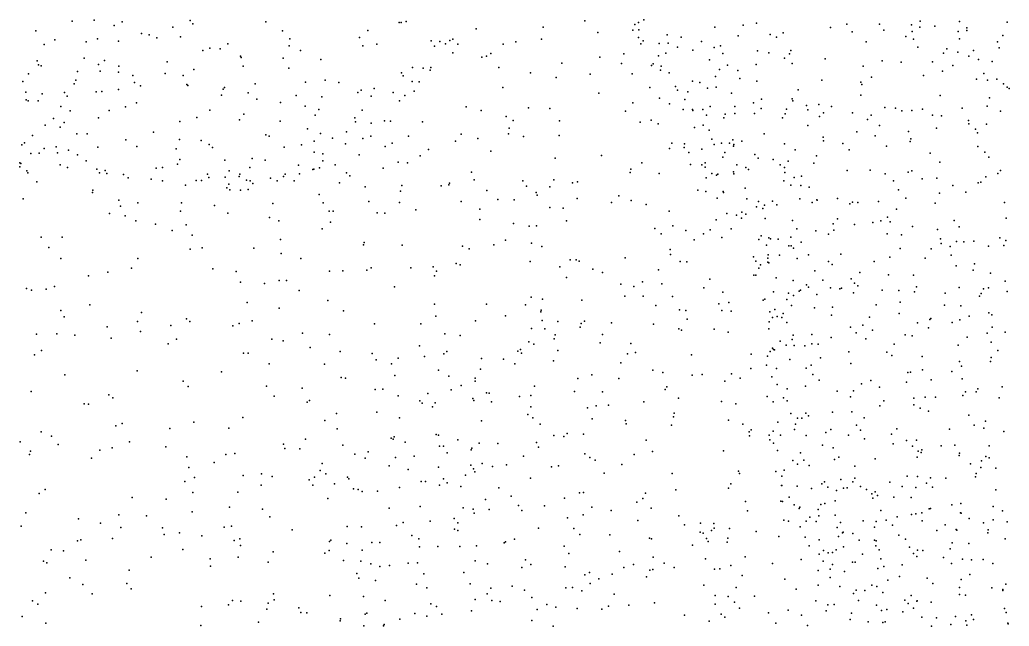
# Model space of a CAD drawing. Header units: metres. Extents: x -25 to 25, y -27.7 to 27.8.
# Drawn here: x 5.159 to 7.985, y -3.458 to -1.724 of the extents above; entities that cross this region are included whole.
import ezdxf

# ---------------------------------------------------------------- set-up
doc = ezdxf.new("R2010")
doc.units = ezdxf.units.M

msp = doc.modelspace()

# ---------------------------------------------------------------- linework, layer by layer
for p in [(5.309, -1.7277, 10.3789), (5.3715, -1.7253, -19.1739), (5.4282, -1.74, 18.1791), (5.4518, -1.73, -3.8077), (5.5966, -1.7449, 19.4439), (5.6455, -1.7257, -19.6388), (5.653, -1.7356, -3.8982), (5.8615, -1.7302, 19.4112), (6.2424, -1.7317, 18.3822), (6.248, -1.732, 21.1702), (6.2629, -1.7288, 9.7251), (6.463, -1.7502, 0.0678), (6.6541, -1.7447, 10.0594), (6.7729, -1.7271, 2.4892), (6.9156, -1.7375, 2.813), (6.9266, -1.7322, 21.2199), (6.9411, -1.724, 21.0538), (7.1446, -1.745, -15.1674), (7.2253, -1.7396, 22.1436), (7.2635, -1.7339, -16.0296), (7.4747, -1.7459, 22.2439), (7.5214, -1.737, 20.7283), (7.6148, -1.7367, 22.2501), (7.7061, -1.7386, 22.2408), (7.7302, -1.7456, 1.6854), (7.7312, -1.728, 2.9284), (7.7728, -1.7424, 2.2595), (7.8432, -1.7288, 2.6015), (7.8638, -1.7468, -13.9709), (7.9789, -1.7311, 11.4883), (5.205, -1.7559, 19.5967), (5.381, -1.7786, 18.9537), (5.507, -1.7633, 19.4538), (5.5287, -1.7669, -1.6114), (5.5505, -1.7756, 18.1629), (5.6179, -1.7726, 9.5201), (5.9095, -1.7554, 21.1515), (5.9302, -1.7785, 10.3406), (6.1297, -1.7751, -1.4926), (6.1536, -1.7547, -4.6544), (6.3957, -1.7798, 21.1706), (6.6489, -1.7799, 21.1319), (6.8102, -1.7607, 2.2094), (6.9101, -1.7533, 0.7512), (6.9263, -1.7748, 21.5337), (6.9274, -1.7531, 21.654), (7.0082, -1.767, -0.9265), (7.0485, -1.7741, 21.914), (7.2106, -1.7702, 1.633), (7.3027, -1.766, 1.4567), (7.3206, -1.7742, 22.1557), (7.3396, -1.7612, 20.081), (7.5361, -1.7584, 19.9384), (7.6266, -1.7536, 19.8986), (7.6897, -1.7722, -15.1418), (7.7082, -1.7576, 19.8716), (7.712, -1.7794, -13.7679), (7.8391, -1.7575, 22.177), (7.8427, -1.7789, -19.184), (7.8639, -1.755, 19.7454), (7.9669, -1.7693, 19.6453), (5.2289, -1.7949, 9.2489), (5.259, -1.781, 18.2819), (5.3485, -1.7874, -19.4132), (5.4407, -1.7849, -19.618), (5.7021, -1.8056, 18.1684), (5.7313, -1.8074, 10.3484), (5.7532, -1.7925, 9.614), (5.9283, -1.7988, 9.676), (6.1387, -1.7981, 18.3262), (6.1784, -1.7933, -19.7429), (6.3343, -1.7842, 18.5663), (6.3435, -1.7993, 18.9586), (6.3592, -1.7861, 18.6971), (6.3752, -1.793, 18.7991), (6.3874, -1.7832, 10.3548), (6.4105, -1.7939, -19.575), (6.5394, -1.7939, -0.7673), (6.5758, -1.7872, -0.5262), (6.9325, -1.7928, 21.4355), (6.9397, -1.7838, 21.333), (6.9856, -1.7917, 21.7255), (7.0109, -1.7905, 2.9608), (7.0373, -1.8019, 21.8282), (7.1065, -1.7858, 0.8322), (7.1427, -1.8031, 20.3605), (7.1609, -1.7985, 3.0385), (7.5766, -1.7873, -16.3973), (7.7242, -1.802, 22.1816), (7.8065, -1.8069, -17.5078), (7.9515, -1.7866, 22.147), (7.9562, -1.8044, -16.709), (5.3428, -1.8333, -2.336), (5.682, -1.8117, 21.1584), (5.7896, -1.8279, 18.1786), (5.7918, -1.832, 19.3938), (5.9117, -1.8336, -5.2351), (5.9606, -1.812, -1.793), (6.3958, -1.8185, -1.0939), (6.4791, -1.8311, 0.3748), (6.4921, -1.8283, -0.9206), (6.5042, -1.82, 9.7053), (6.816, -1.8305, 0.6357), (6.8841, -1.821, -19.2766), (6.9835, -1.827, 21.6374), (7.0039, -1.8191, 20.9025), (7.0819, -1.8109, 20.5537), (7.1673, -1.8202, 21.9764), (7.2664, -1.8127, 22.0782), (7.2985, -1.8188, 20.1429), (7.3433, -1.8337, 1.128), (7.3571, -1.8215, -17.4195), (7.361, -1.8115, 3.132), (7.4591, -1.8356, 22.135), (7.7976, -1.8197, 19.8218), (7.8388, -1.8168, 1.9892), (7.87, -1.8279, 1.7863), (7.8828, -1.8115, 11.5978), (5.2085, -1.8411, 19.5032), (5.212, -1.8524, -1.5952), (5.2199, -1.856, 18.3586), (5.3843, -1.8522, 21.1609), (5.4011, -1.8402, -18.5257), (5.4422, -1.857, 18.2576), (5.5803, -1.8439, 10.3523), (5.7975, -1.8562, -19.9071), (5.9276, -1.8622, 18.2381), (6.0188, -1.8379, 18.2522), (6.2805, -1.8605, 19.0464), (6.3115, -1.8626, 18.6054), (6.3328, -1.8608, 18.871), (6.5273, -1.8606, -1.285), (6.7076, -1.8482, 10.2576), (6.8781, -1.8493, 2.3485), (6.963, -1.855, -15.2436), (6.9681, -1.8495, 2.0321), (6.9909, -1.8566, 21.5579), (7.1294, -1.8381, 20.9137), (7.1808, -1.8537, 1.7765), (7.2628, -1.852, 0.9374), (7.3651, -1.8487, 20.0908), (7.5675, -1.8568, 19.9548), (7.6225, -1.8413, 22.149), (7.6768, -1.8456, 20.633), (7.7659, -1.8439, 3.1318), (7.8242, -1.8546, 22.1254), (7.8972, -1.8373, -17.1442), (7.9366, -1.8434, 2.2597), (5.1837, -1.8788, 10.0727), (5.3242, -1.8718, 18.3199), (5.3884, -1.8709, 19.4027), (5.4407, -1.8739, -18.1033), (5.4822, -1.8834, 9.4568), (5.5741, -1.8777, -19.9127), (5.6252, -1.8831, 19.3669), (5.6565, -1.8662, -2.1165), (6.249, -1.8753, 18.5139), (6.2543, -1.8841, -1.3245), (6.3311, -1.868, -15.2477), (6.6179, -1.8753, 0.5067), (6.6909, -1.8895, -15.2424), (6.7882, -1.8791, 10.1055), (6.9086, -1.8785, 2.6286), (6.9886, -1.868, 21.3069), (7.0141, -1.8757, 21.0551), (7.1458, -1.8858, 20.4371), (7.158, -1.8657, 21.8781), (7.2098, -1.8687, -0.7063), (7.2159, -1.8918, 20.2928), (7.5919, -1.8879, 3.2925), (7.7407, -1.8834, 19.8887), (7.7943, -1.8705, -0.719), (7.9128, -1.8778, 2.6335), (5.1681, -1.9008, -2.4292), (5.3139, -1.9069, 10.2942), (5.3187, -1.8969, 9.3253), (5.4863, -1.903, 19.3608), (5.5041, -1.9127, 18.2882), (5.6366, -1.9095, 18.2567), (5.6394, -1.9123, 9.5892), (5.7439, -1.9179, 18.2568), (5.831, -1.9074, 19.3268), (5.9751, -1.9027, -4.1253), (6.0315, -1.8965, 18.3114), (6.0707, -1.9035, 19.2345), (6.1708, -1.9208, 19.1146), (6.2793, -1.9, 9.7489), (6.2998, -1.9013, 18.7199), (6.5384, -1.9175, 21.1301), (6.9584, -1.9172, 2.8098), (7.0316, -1.9151, 21.1503), (7.0807, -1.8994, 20.7173), (7.1017, -1.9032, 1.9278), (7.1233, -1.9191, 20.5494), (7.1478, -1.9165, 21.7792), (7.2638, -1.8995, 20.8202), (7.45, -1.8967, 20.052), (7.5614, -1.9028, -16.7737), (7.5646, -1.9089, -15.2455), (7.8912, -1.8937, 3.0356), (7.9228, -1.8969, -15.3443), (7.9496, -1.8936, 2.4658), (7.9685, -1.9074, 22.0898), (7.979, -1.9167, 1.9239), (7.9851, -1.9207, 19.6832), (5.1765, -1.931, -19.6339), (5.223, -1.9355, 18.459), (5.2866, -1.9322, 18.3699), (5.2943, -1.9428, -3.7237), (5.3769, -1.9299, 19.3432), (5.3937, -1.9292, 18.3451), (5.4412, -1.9234, 18.5411), (5.7356, -1.9395, -3.9918), (5.7402, -1.9224, 19.328), (5.8116, -1.9328, 9.673), (5.9484, -1.9407, 10.275), (6.0222, -1.9441, -1.6947), (6.1247, -1.9319, -4.881), (6.1339, -1.925, -4.2749), (6.1624, -1.9423, -1.4528), (6.2254, -1.9322, 19.0413), (6.2585, -1.9406, 18.9117), (6.2856, -1.9277, -15.6531), (6.813, -1.9335, 10.392), (6.9864, -1.9477, 2.5093), (7.0378, -1.9257, 21.4042), (7.0675, -1.9298, 21.5957), (7.1915, -1.9342, -19.3075), (7.3822, -1.9244, 21.9959), (7.5617, -1.9399, 22.0454), (7.7882, -1.9407, 22.0591), (7.9286, -1.9475, 11.423), (5.1776, -1.9528, -19.1471), (5.1833, -1.9555, 19.403), (5.2114, -1.9554, 21.1485), (5.2764, -1.972, -18.66), (5.4613, -1.973, -1.4967), (5.4928, -1.9611, -5.4961), (5.8356, -1.9511, -1.9295), (5.9041, -1.9603, 19.2637), (5.974, -1.9708, 18.347), (6.2438, -1.9556, 18.6574), (6.4342, -1.9729, -15.8698), (6.612, -1.9762, -0.2896), (6.6726, -1.9777, 10.4441), (6.91, -1.961, 9.9647), (7.0147, -1.9641, -15.9828), (7.0581, -1.952, 21.2272), (7.1308, -1.9719, 20.6217), (7.2016, -1.9715, 3.2483), (7.255, -1.9616, 0.8227), (7.2763, -1.9781, 1.811), (7.2773, -1.9507, 21.8874), (7.3651, -1.9503, 1.0041), (7.3668, -1.9557, -0.5832), (7.4063, -1.9691, 1.5812), (7.4413, -1.9666, 1.2479), (7.4775, -1.9715, 21.9815), (7.6298, -1.9744, 3.4452), (7.6605, -1.9768, 19.9541), (7.8512, -1.9771, 11.7514), (7.9222, -1.9711, 3.1854), (5.255, -2.0062, 18.5301), (5.3031, -1.9843, 19.3131), (5.3843, -2.0044, 18.4513), (5.4146, -1.9838, 19.2872), (5.6651, -2.0038, 19.2589), (5.7023, -1.982, -20.0713), (5.7988, -1.9938, 19.2618), (6.0026, -1.9965, -5.0819), (6.0136, -1.9802, 19.2046), (6.1162, -2.0046, 18.5239), (6.1366, -1.9821, 9.7954), (6.4771, -1.9837, 10.385), (6.5483, -2.0007, 0.0038), (6.889, -1.9855, 21.0024), (7.054, -1.9805, 3.1413), (7.0809, -1.9808, 21.0926), (7.0819, -1.9834, 21.3565), (7.1098, -1.9803, 20.7512), (7.1207, -1.9969, 21.5149), (7.1704, -2.0046, 20.5228), (7.1738, -1.9941, -17.2409), (7.2015, -1.9915, 20.4315), (7.2577, -1.9921, -16.0995), (7.3377, -2.0042, 3.3887), (7.3451, -1.9929, 20.221), (7.3489, -1.9794, -17.069), (7.4103, -1.9813, 21.9266), (7.443, -2.0003, -16.2575), (7.4545, -1.9901, 20.1052), (7.5374, -1.9903, 20.6469), (7.5906, -1.9968, 21.9745), (7.678, -1.9847, -0.567), (7.7074, -1.9832, 22.0132), (7.7376, -1.98, -17.6184), (7.7657, -1.9965, 11.6021), (7.7915, -1.9988, 19.8955), (7.9602, -1.9854, 22.0333), (5.2317, -2.0255, -2.352), (5.2742, -2.0307, -19.9795), (5.2855, -2.0174, -18.4107), (5.6166, -2.0145, 18.3575), (5.7869, -2.0105, 10.2536), (5.9026, -2.0134, 18.369), (6.1181, -2.016, -20.0448), (6.1628, -2.0196, 18.9707), (6.2005, -2.0129, -4.5457), (6.2178, -2.0136, 18.8186), (6.3088, -2.0155, -1.2965), (6.5571, -2.0339, -0.7751), (6.5682, -2.012, -19.7116), (6.7007, -2.0128, -0.8015), (6.9307, -2.0167, 10.6595), (6.9622, -2.0111, -0.59), (6.9824, -2.0218, 10.224), (7.086, -2.0316, -15.3172), (7.111, -2.0257, 21.2826), (7.4101, -2.0258, 20.1784), (7.5808, -2.0089, 20.0229), (7.6145, -2.0267, 3.6197), (7.777, -2.0338, 3.5784), (7.8685, -2.012, -15.8318), (7.8702, -2.0214, -15.6194), (7.9198, -2.0225, 19.808), (5.1952, -2.0547, 19.2692), (5.3221, -2.0502, 18.568), (5.3514, -2.0502, 19.213), (5.5411, -2.0449, 19.2162), (5.8616, -2.0532, 9.7626), (5.8712, -2.0565, 19.1676), (5.9812, -2.0357, 18.4322), (6.0175, -2.0495, -16.9847), (6.0518, -2.0625, 18.5353), (6.0921, -2.0441, 19.0401), (6.1619, -2.0567, 18.7727), (6.2694, -2.0572, 21.1393), (6.4194, -2.0513, -19.8983), (6.555, -2.0501, 0.2636), (6.5981, -2.0573, -0.1333), (6.6999, -2.0547, 21.0465), (7.1284, -2.0399, 20.8208), (7.2853, -2.0496, 21.7045), (7.4533, -2.0597, 3.634), (7.5495, -2.044, -16.5468), (7.6023, -2.0554, 21.9063), (7.6979, -2.0437, -15.4419), (7.8892, -2.0363, 3.4273), (7.8949, -2.0474, -17.7571), (5.1652, -2.0814, 18.7133), (5.1725, -2.0762, -7.73), (5.263, -2.0876, 18.6401), (5.382, -2.0884, 19.1388), (5.4623, -2.067, 19.1804), (5.4932, -2.0866, 18.5144), (5.6155, -2.0665, 18.433), (5.677, -2.0693, 21.1549), (5.6996, -2.0805, 9.6826), (5.7099, -2.0887, 18.4519), (5.9146, -2.0879, 18.4876), (5.9634, -2.0818, 10.1979), (6.0002, -2.071, 19.096), (6.0892, -2.0785, 18.9525), (6.1384, -2.0634, 18.8686), (6.2023, -2.0863, -16.8457), (6.2226, -2.0765, -15.2841), (6.4035, -2.0715, -1.1248), (6.4674, -2.0636, -0.9905), (7.0211, -2.077, 0.548), (7.057, -2.0896, 9.7912), (7.0573, -2.0791, 10.5402), (7.1355, -2.0654, 21.1825), (7.1419, -2.0807, 21.0416), (7.1631, -2.077, 21.3375), (7.1864, -2.0767, 21.4269), (7.1957, -2.0672, -17.5572), (7.1979, -2.0858, 3.4512), (7.1988, -2.0801, 20.567), (7.2213, -2.0713, 20.791), (7.3436, -2.0785, 20.2827), (7.455, -2.07, 21.8232), (7.5098, -2.0781, 20.1122), (7.6343, -2.0853, 20.0232), (7.7026, -2.072, 3.8055), (7.7043, -2.0648, -16.0987), (7.8959, -2.0861, -19.0223), (5.1902, -2.1065, -8.0982), (5.2144, -2.1056, 19.1752), (5.2289, -2.0917, 9.7333), (5.2669, -2.1043, -1.4307), (5.2979, -2.0966, 19.145), (5.3242, -2.1103, 9.9891), (5.6059, -2.0926, -2.1146), (5.9998, -2.1029, -1.2659), (6.0245, -2.1075, 19.0172), (6.1281, -2.1101, -1.4763), (6.303, -2.1126, -1.266), (6.326, -2.0949, 9.8049), (6.5043, -2.0996, 21.0939), (6.6885, -2.1192, 10.5436), (6.8202, -2.1116, -0.2816), (7.0149, -2.0917, 10.8807), (7.0701, -2.1038, 10.3846), (7.1073, -2.0942, 2.5274), (7.1673, -2.1168, 20.9155), (7.1725, -2.1037, 0.6427), (7.2582, -2.109, 21.5322), (7.3739, -2.096, -15.3667), (7.4348, -2.1129, 20.2051), (7.5282, -2.0954, 3.8183), (7.7591, -2.1055, 19.9446), (7.9151, -2.1021, -16.9222), (7.927, -2.117, 21.9418), (5.159, -2.1448, 21.127), (5.1591, -2.133, 19.1167), (5.1619, -2.135, 18.7732), (5.2748, -2.1385, 19.0651), (5.2956, -2.1464, 18.9581), (5.349, -2.1273, 18.7136), (5.5671, -2.1467, 9.6286), (5.6094, -2.1365, 18.5425), (5.6158, -2.1232, 19.0945), (5.7449, -2.1255, -16.9975), (5.8165, -2.1465, 19.054), (5.8229, -2.1204, 18.5035), (5.8598, -2.125, -4.0694), (5.9555, -2.1399, 18.5831), (6.015, -2.1474, 18.8695), (6.0242, -2.1269, 18.6512), (6.0597, -2.1387, 9.8327), (6.2401, -2.1309, -17.1222), (6.2667, -2.1333, -1.0874), (6.9354, -2.1329, -17.4029), (7.075, -2.1374, -0.2655), (7.107, -2.139, 10.7417), (7.1163, -2.1333, 11.0312), (7.1168, -2.1449, 2.6812), (7.2073, -2.1383, 21.2387), (7.2327, -2.1467, 21.3654), (7.268, -2.1196, 20.4605), (7.3108, -2.1232, 20.3795), (7.331, -2.1389, 1.9258), (7.343, -2.1463, -0.3197), (7.3536, -2.1282, 21.6381), (7.4268, -2.1336, 21.7025), (7.7865, -2.1309, 11.7711), (5.1792, -2.1556, 9.4831), (5.1817, -2.1613, 19.0199), (5.3787, -2.1515, 21.1193), (5.3863, -2.1619, 18.8188), (5.4033, -2.1547, 18.9666), (5.4075, -2.1631, -3.7785), (5.455, -2.1661, -2.2023), (5.4683, -2.1757, 18.8373), (5.5481, -2.148, 19.0504), (5.6953, -2.1656, 18.5738), (5.6989, -2.1747, -7.8896), (5.7457, -2.1738, -17.293), (5.757, -2.1562, 10.1899), (5.7853, -2.1722, -20.21), (5.7871, -2.1656, -1.1686), (5.9123, -2.1717, 18.8872), (5.9174, -2.1652, 18.6594), (5.9581, -2.1646, -17.3852), (5.9965, -2.1521, -20.173), (5.9992, -2.1512, -7.7939), (6.0925, -2.1614, -4.171), (6.1019, -2.1704, 21.1292), (6.1966, -2.1484, 10.2077), (6.4493, -2.1601, -16.9694), (6.9029, -2.1606, 20.9386), (6.9043, -2.1514, 0.4794), (6.985, -2.1637, 11.1133), (7.1197, -2.1759, 11.2096), (7.1356, -2.1635, -17.0223), (7.149, -2.1687, -19.4707), (7.1531, -2.1655, 10.0165), (7.1975, -2.159, 21.0802), (7.1987, -2.1645, 20.9805), (7.2404, -2.1518, 20.5839), (7.3444, -2.1606, -17.6752), (7.3711, -2.1745, 20.6456), (7.3914, -2.1711, 0.8507), (7.5226, -2.1549, 21.7575), (7.588, -2.1541, -15.6111), (7.6307, -2.164, 20.519), (7.6966, -2.1601, 21.8379), (7.7065, -2.1563, -0.3793), (7.9187, -2.1726, 3.7755), (7.9527, -2.1638, -0.5083), (7.9606, -2.1547, 19.8207), (5.208, -2.1874, -2.3152), (5.5339, -2.1796, 18.7536), (5.5663, -2.1849, 18.9092), (5.6324, -2.1964, 18.8568), (5.6631, -2.1838, 18.6742), (5.678, -2.1835, 18.9588), (5.7503, -2.2043, 18.7461), (5.7558, -2.1936, 18.9245), (5.8066, -2.1823, 18.6132), (5.8173, -2.1848, 21.128), (5.8251, -2.1918, 18.6962), (5.8748, -2.1767, -5.2203), (5.8945, -2.1848, -7.987), (5.9429, -2.184, 18.7959), (6.0722, -2.1905, -16.5368), (6.1452, -2.2016, -7.5742), (6.2504, -2.1981, -7.9957), (6.3626, -2.1983, -15.7105), (6.3844, -2.1958, -20.0519), (6.3865, -2.1909, -0.7023), (6.4564, -2.1814, -0.3466), (6.5962, -2.1846, 0.1677), (6.6061, -2.1993, -15.7001), (6.6726, -2.2013, -19.7808), (6.6848, -2.1816, -17.1436), (6.7376, -2.1902, 10.6772), (6.7522, -2.1869, 0.4058), (7.3415, -2.1849, 11.2792), (7.361, -2.1969, 20.3519), (7.3901, -2.1973, 3.9045), (7.4133, -2.2022, -16.1184), (7.6544, -2.1849, -16.4132), (7.7362, -2.1785, 11.3597), (7.778, -2.1764, 20.4403), (7.8236, -2.1973, 3.9857), (7.8962, -2.1901, 21.887), (7.9042, -2.1887, 19.8821), (5.3668, -2.218, -1.2305), (5.3675, -2.2109, 9.7963), (5.759, -2.2101, -16.6959), (5.7898, -2.2113, -1.877), (5.8109, -2.2092, 18.8091), (6.0144, -2.2233, 10.163), (6.2465, -2.2144, -4.4288), (6.4931, -2.2119, -1.0024), (6.6336, -2.2179, -0.1612), (6.6372, -2.2253, -0.5219), (6.8702, -2.2271, 9.5672), (7.0954, -2.211, 3.1327), (7.1185, -2.2154, 3.5069), (7.1677, -2.2149, 2.3834), (7.1691, -2.2179, 10.177), (7.2306, -2.205, 20.8265), (7.6685, -2.2097, 11.6721), (7.7862, -2.2201, 21.8175), (7.8612, -2.217, -17.9182), (5.1682, -2.2359, -20.0643), (5.4418, -2.2395, -5.5156), (5.4467, -2.2569, 9.6483), (5.4959, -2.2476, -8.0449), (5.6206, -2.2474, -2.0292), (5.7154, -2.2554, 9.781), (5.8821, -2.2489, -1.7451), (6.0251, -2.2473, -0.9723), (6.156, -2.2432, -15.5899), (6.244, -2.2466, -1.3435), (6.42, -2.2437, -15.2946), (6.524, -2.2378, -17.3347), (6.5714, -2.239, -0.0372), (6.6725, -2.2603, 0.2824), (6.7514, -2.235, 21.0068), (6.8494, -2.2464, 11.041), (6.9056, -2.2405, -16.9994), (6.9481, -2.2525, -15.721), (7.1508, -2.2342, 10.6005), (7.2354, -2.2363, 11.4014), (7.2636, -2.2583, 20.9133), (7.2691, -2.2437, 20.7033), (7.2866, -2.2544, 21.16), (7.3088, -2.243, 20.5101), (7.321, -2.253, 21.3041), (7.3872, -2.2363, 21.4646), (7.4219, -2.2461, -15.7727), (7.4354, -2.2391, 4.0718), (7.4361, -2.2398, 20.2701), (7.495, -2.2351, 21.6186), (7.5294, -2.25, 1.0281), (7.5374, -2.2455, 20.1686), (7.5529, -2.2463, 11.2756), (7.6118, -2.2436, 21.6817), (7.6898, -2.2343, 21.7501), (7.7735, -2.2487, 19.9789), (7.972, -2.2466, 19.8451), (5.4152, -2.2777, -20.2184), (5.4602, -2.2841, 21.0822), (5.6183, -2.2712, -17.1574), (5.7537, -2.2771, -0.9693), (5.8723, -2.2888, 10.1285), (6.0431, -2.2707, -1.5494), (6.0538, -2.2716, -15.314), (6.1801, -2.2755, -0.4725), (6.2018, -2.2771, 9.8483), (6.2899, -2.2677, -0.2169), (6.4727, -2.2652, 9.7447), (6.7111, -2.263, 9.6111), (7.0137, -2.2716, 20.8403), (7.1781, -2.2781, 10.4408), (7.2065, -2.2823, 0.5842), (7.2214, -2.2736, 10.8015), (7.2327, -2.2798, -16.7574), (7.2814, -2.2634, 21.0707), (7.6379, -2.288, 20.0876), (7.6627, -2.2658, -19.2558), (5.4905, -2.2988, 9.8565), (5.5462, -2.3085, -16.8223), (5.634, -2.31, -5.44), (5.899, -2.2985, -7.5466), (6.0464, -2.3025, 9.8577), (6.4733, -2.2952, -16.7108), (6.5692, -2.3062, -0.7873), (6.6138, -2.3136, 21.0241), (6.6345, -2.3126, 0.0764), (6.7208, -2.2986, -16.8878), (7.0245, -2.3135, 11.4254), (7.1481, -2.2957, -15.5039), (7.2202, -2.2915, 20.6763), (7.2882, -2.2925, 4.0882), (7.366, -2.298, 11.503), (7.4818, -2.3074, 20.242), (7.4944, -2.2928, 21.5393), (7.5434, -2.3095, 11.6413), (7.5956, -2.3038, 21.6236), (7.6187, -2.2989, 1.7369), (7.6449, -2.3019, 1.351), (7.7089, -2.3147, 1.5206), (7.8278, -2.2975, 11.9123), (7.8423, -2.3156, 19.947), (7.9766, -2.2911, 11.3453), (5.2797, -2.3453, 9.4569), (5.5938, -2.3261, -3.8883), (5.651, -2.3399, 9.9354), (6.0224, -2.3216, -0.7561), (6.973, -2.3205, 0.4593), (6.9909, -2.3361, 9.4807), (7.061, -2.326, 3.2334), (7.1122, -2.3364, 3.8258), (7.1311, -2.3244, -17.7071), (7.1913, -2.3212, 2.664), (7.2764, -2.3416, 9.9208), (7.3616, -2.3456, -19.467), (7.3786, -2.3213, 20.4069), (7.4332, -2.3275, 21.4392), (7.4685, -2.3368, 4.2664), (7.4842, -2.325, 1.971), (7.6366, -2.3363, 4.2244), (7.6772, -2.3386, 11.7599), (7.7807, -2.3238, 21.7396), (5.2199, -2.3458, 21.0904), (5.9036, -2.3517, 21.0678), (6.1406, -2.3678, -4.9237), (6.1427, -2.3604, 21.0656), (6.2511, -2.3681, -4.5866), (6.4232, -2.3714, 10.3197), (6.5134, -2.3673, 0.1243), (6.5464, -2.3536, 10.4299), (6.621, -2.3622, -0.6248), (6.6504, -2.3724, 10.5922), (7.0852, -2.3528, -19.585), (7.1642, -2.3465, 2.8755), (7.2696, -2.3521, 9.7469), (7.2916, -2.3688, 20.886), (7.2985, -2.3472, 20.6879), (7.3028, -2.3505, 21.0802), (7.3248, -2.3512, 21.1899), (7.3554, -2.3704, -0.0374), (7.3623, -2.3699, 10.9912), (7.391, -2.3601, 0.7596), (7.789, -2.3504, 1.6496), (7.7911, -2.3639, -16.687), (7.8165, -2.3717, -19.1477), (7.8348, -2.3579, 11.3106), (7.8551, -2.3586, 1.7894), (7.8843, -2.3566, 21.7753), (7.9255, -2.3715, 2.0432), (7.9581, -2.3475, 1.5348), (7.97, -2.3689, 19.8796), (7.9751, -2.3549, -18.267), (5.2416, -2.375, -5.5342), (5.6454, -2.3797, -1.9264), (5.6799, -2.376, -16.4464), (5.8271, -2.3769, -17.3775), (5.9053, -2.3917, -15.4906), (6.4426, -2.3784, -7.6268), (7.0165, -2.3809, 3.4359), (7.0176, -2.3946, 3.679), (7.2547, -2.402, 9.601), (7.2965, -2.3957, 20.9663), (7.3293, -2.3966, 20.5215), (7.3685, -2.3769, 2.1387), (7.412, -2.3957, 20.3544), (7.5046, -2.3945, 21.4966), (7.674, -2.3778, 21.6493), (7.7624, -2.3786, 19.9991), (7.8195, -2.3969, -18.0792), (5.2767, -2.4061, -2.1838), (5.4962, -2.406, -0.8748), (5.9619, -2.4062, -8.1618), (6.3402, -2.4299, -20.1806), (6.4054, -2.4204, -7.9231), (6.4168, -2.4242, -1.138), (6.6171, -2.4155, 9.6342), (6.702, -2.4304, 10.7689), (6.7314, -2.4106, 10.9354), (6.7483, -2.4106, 11.1822), (6.7569, -2.4144, 9.5325), (6.8879, -2.4042, 0.2003), (7.0451, -2.4146, 4.107), (7.064, -2.4161, 4.2966), (7.2616, -2.4137, 2.446), (7.2747, -2.4245, 20.5301), (7.2958, -2.4057, 20.7907), (7.2958, -2.4174, 11.5899), (7.2982, -2.4189, 4.4182), (7.3794, -2.4066, 21.301), (7.4692, -2.4147, 20.2676), (7.4793, -2.4239, 4.4061), (7.5998, -2.4146, 20.3879), (7.6441, -2.4022, 20.0871), (7.7448, -2.4055, 21.6854), (7.8334, -2.4278, 21.7238), (7.8862, -2.4221, 5.6096), (5.3549, -2.4556, 21.0436), (5.4109, -2.446, -2.0762), (5.4777, -2.4343, -16.5345), (5.7107, -2.4363, -0.7726), (5.7774, -2.4439, -3.9924), (6.0432, -2.443, 10.1442), (6.0813, -2.4418, -16.4706), (6.1501, -2.4402, -7.512), (6.1622, -2.4328, 9.8405), (6.2758, -2.4332, 0.067), (6.3436, -2.4558, -16.6473), (6.349, -2.4431, 9.7934), (6.7956, -2.4373, -19.8257), (6.8232, -2.4469, 11.4835), (6.9838, -2.4387, 3.9439), (7.2557, -2.4538, 4.6405), (7.2616, -2.4543, 10.6194), (7.2698, -2.4343, 10.1459), (7.4301, -2.4418, 21.3762), (7.558, -2.4469, 2.0945), (7.6401, -2.4533, 5.5499), (7.7116, -2.4541, 4.3414), (7.882, -2.4398, 5.9451), (7.9312, -2.4484, 12.0469), (5.2582, -2.4864, -8.0604), (5.7895, -2.4745, 21.0165), (5.8581, -2.4775, -16.3163), (5.8997, -2.4694, -1.5934), (5.9211, -2.4698, 10.0159), (6.7209, -2.4608, 11.3321), (6.8753, -2.4799, 4.2287), (6.9132, -2.4867, 20.8206), (6.9379, -2.4727, 4.5164), (6.9925, -2.4791, 4.6641), (7.13, -2.4657, 0.5097), (7.3194, -2.4621, 20.619), (7.368, -2.4693, 21.2298), (7.4061, -2.4821, -17.8678), (7.4529, -2.4685, -16.6142), (7.5337, -2.4646, 5.7628), (7.5431, -2.4774, 20.1948), (7.553, -2.485, 5.411), (7.9734, -2.471, -18.9049), (5.1778, -2.4921, 9.0311), (5.1926, -2.4974, -0.9871), (5.2343, -2.4943, 9.2809), (5.9571, -2.498, -0.259), (6.2292, -2.4876, -4.7612), (6.8874, -2.5139, 11.6258), (6.9396, -2.5137, 3.6042), (7.1125, -2.4902, 4.8601), (7.1673, -2.5031, 5.0309), (7.3119, -2.5017, 4.8884), (7.3547, -2.5056, 2.3212), (7.3691, -2.5118, 20.4555), (7.3853, -2.4995, 5.218), (7.3891, -2.4972, 5.6112), (7.4119, -2.4886, 4.6242), (7.436, -2.5089, 20.3236), (7.4745, -2.4903, 0.7997), (7.5013, -2.4928, 21.443), (7.5063, -2.4916, 11.7207), (7.5408, -2.5044, 11.0526), (7.6224, -2.4974, 21.5555), (7.67, -2.4984, 11.8296), (7.7148, -2.5022, 1.102), (7.7205, -2.4879, 20.0263), (7.8025, -2.5054, 20.3608), (7.8417, -2.4893, 2.1157), (7.9001, -2.5139, 21.7335), (7.9052, -2.5064, -16.8521), (7.9112, -2.4932, 4.3546), (7.9258, -2.4905, -0.2575), (7.979, -2.501, 21.7667), (5.3595, -2.5386, -7.5569), (5.8086, -2.5319, -5.3489), (6.0392, -2.5268, 21.0047), (6.3434, -2.5368, -1.2192), (6.4916, -2.537, -0.9891), (6.6035, -2.5388, 10.6386), (6.6198, -2.5169, -0.5423), (6.652, -2.523, -0.2022), (6.7646, -2.5251, 0.3403), (6.9753, -2.541, 3.4135), (7.0232, -2.5153, 20.7049), (7.1554, -2.536, -16.6786), (7.1843, -2.532, 5.217), (7.2821, -2.5259, 10.4452), (7.2869, -2.5226, 5.3841), (7.3501, -2.5233, 9.8994), (7.3633, -2.5407, 10.7777), (7.6055, -2.5389, 0.9476), (7.6741, -2.5314, 11.1376), (7.8004, -2.5401, 21.6798), (7.8468, -2.5415, 19.9577), (5.2762, -2.5554, -16.9461), (5.507, -2.5612, -5.5148), (5.9001, -2.5488, -7.526), (6.0837, -2.5557, -20.3022), (6.3478, -2.5716, -4.4107), (6.5461, -2.5707, -0.7931), (6.6474, -2.559, 0.1722), (6.6479, -2.5538, 9.552), (7.0433, -2.5532, 0.2944), (7.0611, -2.5553, 9.3377), (7.1646, -2.5547, 2.9977), (7.1913, -2.5568, 20.4671), (7.3015, -2.559, 20.8394), (7.316, -2.5527, 21.035), (7.3392, -2.5641, 10.0885), (7.4291, -2.5475, 21.3608), (7.4779, -2.5685, 20.2642), (7.4808, -2.5454, 5.0475), (7.6708, -2.564, 20.0689), (7.871, -2.5712, 1.1675), (7.9269, -2.5614, 6.0565), (7.935, -2.5677, 5.212), (5.2859, -2.5731, -3.6727), (5.4956, -2.5863, -3.7319), (5.5909, -2.5984, -0.6833), (5.6353, -2.5788, -7.5347), (5.645, -2.5861, -1.7465), (5.7674, -2.5985, -0.5076), (5.786, -2.592, -8.0387), (5.8223, -2.5843, -17.2258), (6.1725, -2.5929, 10.2125), (6.3045, -2.5937, 10.3106), (6.461, -2.5846, -17.3904), (6.6514, -2.5834, 11.0186), (6.6956, -2.5867, 4.2164), (6.7623, -2.5926, 11.7218), (6.7723, -2.5854, 4.0155), (6.8493, -2.5902, 4.7085), (6.9689, -2.5946, 4.9415), (7.065, -2.5799, 3.2116), (7.2992, -2.5873, 20.9189), (7.3086, -2.5753, 2.5091), (7.3221, -2.5719, 10.2714), (7.3357, -2.5747, 21.1699), (7.3495, -2.5892, -19.5534), (7.5668, -2.5972, 21.5309), (7.5861, -2.574, 20.3511), (7.7232, -2.5902, 5.9404), (7.7585, -2.5805, -18.1618), (7.7608, -2.5781, 5.208), (7.8225, -2.5894, 11.1716), (7.8436, -2.582, 4.4886), (5.2064, -2.6225, 21.0195), (5.2652, -2.6215, 9.0506), (5.3165, -2.626, -20.3), (5.4086, -2.6022, 20.9736), (5.5035, -2.6152, -17.256), (5.9666, -2.6203, -15.2867), (6.0434, -2.6239, -17.1256), (6.3735, -2.6217, 0.3229), (6.4169, -2.6266, -16.806), (6.6208, -2.6062, 10.8425), (6.6584, -2.6071, -16.7958), (6.6885, -2.6245, 0.3914), (6.7599, -2.6023, 20.8509), (6.8233, -2.6236, 3.7343), (7.0417, -2.6071, 5.1196), (7.049, -2.6114, 20.5796), (7.142, -2.6086, 5.3633), (7.1823, -2.6173, -19.7071), (7.2986, -2.6079, 20.7345), (7.3676, -2.6261, 20.452), (7.4216, -2.6239, 11.7252), (7.5322, -2.6025, -17.9958), (7.5483, -2.6192, 0.0681), (7.5942, -2.6115, 4.94), (7.6875, -2.6247, 4.699), (7.708, -2.6279, 21.6555), (7.7548, -2.6048, 2.2584), (7.9226, -2.6201, 20.3671), (7.9368, -2.6028, 11.2835), (7.9731, -2.6172, 12.0305), (5.4196, -2.6342, -1.9188), (5.5828, -2.6508, -16.4039), (5.6069, -2.6367, 20.9301), (5.8786, -2.6371, 20.9135), (5.911, -2.642, -3.9945), (6.3003, -2.6564, -17.0556), (6.6129, -2.6443, 11.7362), (6.6272, -2.6517, 0.0404), (6.6856, -2.6363, -17.5343), (6.8168, -2.6477, -20.1325), (6.9042, -2.6494, 3.4991), (7.3313, -2.6431, 20.5304), (7.3478, -2.6542, 21.2142), (7.3656, -2.6379, 9.7348), (7.3707, -2.6549, 5.7906), (7.4209, -2.6504, 10.6764), (7.4395, -2.6511, 0.7196), (7.4766, -2.6327, 2.3489), (7.5754, -2.6361, 10.9402), (7.6568, -2.6517, 20.0812), (7.8395, -2.6541, 4.9327), (7.8647, -2.631, 21.7168), (7.9332, -2.6459, 4.7411), (5.2012, -2.6817, 8.8547), (5.2212, -2.6695, -2.0075), (5.7978, -2.6771, -0.2788), (5.8117, -2.6772, -16.5433), (5.9885, -2.6613, -16.6849), (6.0741, -2.6725, 20.9104), (6.1656, -2.6784, -8.1582), (6.3702, -2.6793, -7.979), (6.3783, -2.6722, -1.127), (6.5811, -2.6713, 4.1123), (6.5896, -2.6663, 11.4161), (6.5919, -2.6769, -0.4296), (6.6958, -2.6696, 0.2762), (6.8947, -2.679, 20.6682), (6.9177, -2.6755, 11.7982), (7.0774, -2.6814, 0.4787), (7.2476, -2.68, 2.7836), (7.3027, -2.672, 21.0166), (7.3088, -2.6627, 20.6599), (7.3121, -2.6668, 0.2911), (7.315, -2.6676, 21.1152), (7.4013, -2.6566, 21.3534), (7.527, -2.6736, 20.2069), (7.6354, -2.6747, 21.6105), (7.65, -2.6834, -16.7801), (7.953, -2.669, 21.757), (5.8715, -2.7074, -0.0661), (6.0293, -2.7083, 10.0749), (6.177, -2.6963, 0.2658), (6.221, -2.7077, 9.7116), (6.2395, -2.6912, 20.9028), (6.3151, -2.6863, -20.3208), (6.4781, -2.6926, 20.8748), (6.541, -2.6938, 11.98), (6.5727, -2.708, 11.1147), (6.683, -2.6993, -20.3098), (6.876, -2.7047, 0.4019), (7.2923, -2.7116, 20.8708), (7.2948, -2.6861, 20.7827), (7.3584, -2.6955, 9.5863), (7.419, -2.7117, 10.3486), (7.4463, -2.6902, 20.2929), (7.5326, -2.7064, 10.7766), (7.7367, -2.6862, 0.9541), (7.8429, -2.7011, 19.9665), (7.9316, -2.7006, -18.959), (7.9338, -2.689, 1.0657), (5.2876, -2.7391, -7.5628), (5.4939, -2.7278, -1.7679), (5.7347, -2.73, -1.5432), (6.2303, -2.7409, -1.2455), (6.3546, -2.7254, 10.454), (6.4745, -2.7233, 9.5839), (6.7926, -2.7392, 11.9071), (6.9667, -2.7253, 5.257), (6.996, -2.7319, 0.4732), (7.0799, -2.74, 9.1985), (7.1078, -2.7379, 5.5614), (7.1917, -2.7358, 5.7033), (7.2473, -2.7211, 11.7596), (7.3203, -2.7212, -16.7371), (7.4055, -2.7195, 2.4751), (7.424, -2.7379, 9.8913), (7.6958, -2.7327, 21.6654), (7.7029, -2.7316, 20.0515), (7.7373, -2.7247, -19.2291), (7.8216, -2.7297, 11.8775), (7.8485, -2.7146, -16.8469), (5.6253, -2.757, -16.9233), (6.0766, -2.7465, -5.2266), (6.0893, -2.7489, -20.4076), (6.3847, -2.7427, 4.2297), (6.46, -2.7488, 4.449), (6.46, -2.7576, 10.6782), (6.7528, -2.7498, 9.3643), (6.8698, -2.7499, 5.085), (7.1729, -2.7569, 20.262), (7.2163, -2.7487, 0.5325), (7.3071, -2.745, 21.0808), (7.3225, -2.7668, 20.6125), (7.4421, -2.7542, 10.188), (7.5634, -2.7646, 21.5652), (7.5902, -2.755, 2.4408), (7.6913, -2.76, 20.3393), (7.7624, -2.7534, 5.976), (7.8507, -2.7509, 21.7275), (5.1915, -2.7868, 20.9548), (5.413, -2.7966, -3.6909), (5.6399, -2.772, -3.761), (5.8641, -2.7718, -7.5509), (5.9652, -2.7774, 9.8721), (6.1743, -2.7806, -3.9657), (6.1958, -2.7798, 10.3152), (6.3247, -2.7927, 4.0257), (6.3915, -2.7815, -4.4687), (6.4197, -2.7699, 12.0868), (6.4918, -2.7906, -20.4948), (6.4996, -2.7917, 11.5496), (6.6296, -2.7715, -17.1236), (6.7438, -2.7871, -17.3585), (6.8235, -2.7877, 3.483), (7.0027, -2.781, 3.2666), (7.0074, -2.7734, 20.3774), (7.3506, -2.7789, 21.2553), (7.4028, -2.7717, 20.4129), (7.494, -2.786, 21.503), (7.5399, -2.7851, 0.7585), (7.6147, -2.7739, 20.1452), (7.8601, -2.7877, -0.1025), (7.8907, -2.7874, -18.4864), (7.8956, -2.7789, 19.957), (7.9647, -2.7738, 11.1212), (5.3431, -2.8224, -1.8434), (5.3552, -2.823, -7.8174), (5.4246, -2.8045, 20.8629), (5.8857, -2.7999, -1.4152), (5.9796, -2.8175, 0.1909), (5.9866, -2.8127, 20.7649), (6.2401, -2.7994, 4.2861), (6.3019, -2.8131, -5.0302), (6.3081, -2.8197, 12.2767), (6.3458, -2.8193, 20.7719), (6.4533, -2.807, 11.7221), (6.4555, -2.812, 10.8648), (6.5062, -2.816, -4.1876), (6.586, -2.8009, 0.0095), (6.6185, -2.7979, 4.7333), (6.8407, -2.8253, 9.2524), (6.9417, -2.8162, -20.3618), (7.0405, -2.8061, 11.8398), (7.1631, -2.8157, 3.026), (7.2044, -2.8219, 9.0864), (7.2939, -2.8008, 20.916), (7.3113, -2.8163, 20.6876), (7.3408, -2.805, 20.5329), (7.3512, -2.8135, 2.6344), (7.5313, -2.8016, 10.4478), (7.6266, -2.813, 21.622), (7.7122, -2.8053, 10.839), (7.7124, -2.825, 20.0726), (7.7449, -2.8031, 21.6965), (7.7743, -2.8026, -18.3092), (7.853, -2.7981, 10.9944), (7.956, -2.8045, 6.1299), (6.0632, -2.8495, 10.1271), (6.1784, -2.8461, -7.5579), (6.338, -2.8306, 10.5698), (6.61, -2.8528, 12.124), (6.6186, -2.8309, 9.4168), (6.7806, -2.8333, -20.5044), (6.8054, -2.8277, 20.548), (7.0277, -2.8486, -17.8036), (7.3616, -2.8496, 9.3357), (7.4045, -2.8487, 0.4555), (7.4808, -2.8457, 20.3003), (7.5353, -2.8452, 21.5505), (7.6151, -2.8272, 10.6466), (7.7303, -2.8342, 0.0679), (7.7543, -2.8432, 2.4994), (5.4514, -2.8779, -0.5907), (5.6563, -2.8744, -0.3451), (5.796, -2.8611, -20.4717), (6.0306, -2.8697, 3.9914), (6.2432, -2.8616, 4.445), (6.4775, -2.871, 11.2405), (6.6248, -2.862, 3.6218), (6.6451, -2.8804, 20.5934), (6.7939, -2.8649, 5.1668), (6.8895, -2.8695, 11.9457), (6.891, -2.8792, 20.3133), (7.0259, -2.8595, 0.4657), (7.1835, -2.8682, -17.9522), (7.2242, -2.8801, 5.8119), (7.3239, -2.8739, 20.2138), (7.3744, -2.8804, 20.4842), (7.3805, -2.863, -19.6545), (7.3925, -2.8631, 5.8311), (7.4116, -2.8564, 9.618), (7.5709, -2.8623, 20.2151), (7.87, -2.8545, 21.7374), (7.9175, -2.8714, 11.3213), (5.2205, -2.9021, -1.8943), (5.4336, -2.8849, -16.9737), (5.5876, -2.8925, 20.737), (5.7564, -2.8915, -1.4326), (6.0659, -2.8932, 4.3934), (6.3486, -2.9099, -0.9422), (6.7225, -2.9064, 3.4989), (6.7691, -2.9083, 0.5834), (7.0204, -2.8832, 9.1338), (7.2428, -2.9018, -20.1045), (7.2483, -2.8966, 2.8713), (7.3112, -2.9002, 8.9555), (7.3717, -2.8954, 21.3415), (7.4612, -2.9036, 9.9311), (7.4754, -2.8956, 21.4928), (7.5488, -2.883, -19.3955), (7.5602, -2.8969, 5.8665), (7.6493, -2.9089, 8.4201), (7.6642, -2.8938, 20.1367), (7.8145, -2.8945, 10.754), (7.885, -2.8827, -18.8444), (7.9127, -2.8913, 11.5844), (7.9695, -2.9011, 19.9609), (5.1603, -2.9303, -20.5276), (5.25, -2.9144, -17.2791), (5.2688, -2.9383, 9.1055), (5.4725, -2.9304, -1.6609), (5.9125, -2.9371, -3.8335), (5.9754, -2.9225, -20.5686), (6.2194, -2.9204, 3.7895), (6.2258, -2.9228, 10.4857), (6.228, -2.916, 12.4534), (6.2596, -2.9312, 9.5769), (6.3553, -2.9111, -3.8552), (6.4105, -2.9253, 4.7249), (6.4713, -2.9341, 11.4051), (6.5249, -2.935, 4.8906), (6.6348, -2.9327, 0.2543), (6.6847, -2.912, -4.0748), (6.7133, -2.9157, -3.8424), (6.9484, -2.9261, -3.8198), (7.2431, -2.9138, 0.5509), (7.2992, -2.9113, 20.8551), (7.3009, -2.9245, 21.0182), (7.3114, -2.9345, 21.1205), (7.3321, -2.9112, 20.6215), (7.4051, -2.9128, 0.6574), (7.526, -2.9116, -18.1875), (7.5722, -2.9219, 21.5918), (7.6533, -2.9361, -16.8713), (7.6921, -2.927, 0.8018), (7.7201, -2.9258, 21.6998), (5.1867, -2.9664, 8.9164), (5.1897, -2.9574, -7.7003), (5.388, -2.9542, 20.7686), (5.4227, -2.9481, -20.682), (5.5762, -2.9452, -7.6315), (5.7474, -2.9667, -20.654), (5.7732, -2.964, -7.7984), (5.9165, -2.95, 4.4093), (5.9591, -2.951, 3.8645), (6.082, -2.94, -8.0299), (6.1158, -2.9658, -5.3089), (6.1543, -2.959, 20.5849), (6.3576, -2.9427, 10.9054), (6.3688, -2.9427, 20.5898), (6.3795, -2.9618, 11.8363), (6.4483, -2.9534, -0.623), (6.4499, -2.9485, 12.3093), (6.641, -2.9455, 5.0803), (6.7734, -2.9644, 20.2543), (6.9137, -2.9669, -17.3818), (6.9663, -2.958, 5.6906), (7.1686, -2.9565, 20.1317), (7.3232, -2.9555, 20.7188), (7.3894, -2.9624, 2.7005), (7.4522, -2.9404, 20.3882), (7.4824, -2.9473, 20.2431), (7.7089, -2.943, 20.3277), (7.7246, -2.9575, 8.2341), (7.7332, -2.9611, 2.6736), (7.7351, -2.9535, 11.6595), (7.7907, -2.942, 20.0679), (7.8296, -2.9402, 7.9787), (7.8428, -2.9629, 16.3233), (7.9277, -2.942, 11.1243), (5.3636, -2.9773, -1.7693), (5.6362, -2.9735, -5.4967), (5.7138, -2.9895, -0.1217), (6.0225, -2.9926, 12.4935), (6.1455, -2.9777, 4.6048), (6.2318, -2.9755, 12.114), (6.2852, -2.9711, 10.7196), (6.4793, -2.9922, -4.8165), (6.5981, -2.9718, -20.7767), (6.7875, -2.9756, 0.397), (6.8028, -2.9831, -3.6588), (6.879, -2.9949, 3.3578), (7.3667, -2.984, 21.2904), (7.3801, -2.994, 20.5756), (7.3982, -2.9833, 21.3752), (7.4859, -2.9811, 9.0549), (7.4988, -2.9746, 8.8476), (7.6027, -2.9789, 20.2349), (7.7222, -2.9745, 0.2459), (7.8423, -2.9698, 16.5944), (7.8742, -2.9933, 6.0709), (7.9058, -2.9849, 20.0288), (7.9184, -2.9727, 21.7474), (7.9279, -2.9762, 0.9024), (5.6415, -3.0042, -3.7329), (5.8493, -3.0217, -7.6086), (6.0173, -3.0128, -1.1917), (6.0336, -3.0219, 0.3709), (6.2143, -2.9993, -1.0242), (6.2684, -3.0101, 4.7418), (6.3553, -3.003, -7.9973), (6.4471, -2.9968, 11.6429), (6.4546, -3.008, -0.3913), (6.4583, -3.0165, 3.6147), (6.5095, -3.0007, 20.435), (6.5489, -2.9962, 0.0761), (6.6777, -3.0023, 12.1559), (6.6973, -2.9989, 5.2857), (6.8283, -3.0205, 12.0565), (7.0226, -3.021, 0.7171), (7.2117, -3.0145, -3.6873), (7.2151, -3.0209, -16.8875), (7.3183, -3.0152, 20.9871), (7.3426, -3.0115, 21.1989), (7.4136, -2.9985, 20.4909), (7.5442, -3.0001, 10.0459), (7.891, -3.0207, 16.1448), (7.904, -3.004, 16.7516), (7.947, -3.006, 10.7677), (5.6306, -3.0439, 4.2245), (5.6581, -3.0328, 20.5789), (5.7975, -3.0267, 3.9047), (5.8794, -3.03, 20.5131), (5.9859, -3.0391, 9.8294), (6.001, -3.0316, 4.5883), (6.0575, -3.0511, 20.4631), (6.0946, -3.0312, 3.7744), (6.0993, -3.0367, 12.3183), (6.3058, -3.0438, -0.8004), (6.3174, -3.0439, 11.9963), (6.3694, -3.0359, 11.107), (6.3797, -3.0478, 9.502), (6.4323, -3.0258, 0.5565), (6.6175, -3.0345, 20.2799), (7.1898, -3.0508, 5.8487), (7.3355, -3.0284, 20.7911), (7.4497, -3.051, 11.6929), (7.4572, -3.0451, 9.6116), (7.5045, -3.0386, 21.4913), (7.5381, -3.0453, 8.7079), (7.5445, -3.0349, 8.5163), (7.644, -3.0454, 21.6135), (7.694, -3.0286, 5.9458), (7.7236, -3.03, 20.1512), (7.7487, -3.0487, -18.5851), (7.7605, -3.0335, 21.6863), (7.8043, -3.0346, 20.1146), (7.8888, -3.0307, 10.5436), (5.2139, -3.0779, -20.8158), (5.2316, -3.0673, 5.4856), (5.6528, -3.0757, -1.4546), (5.7815, -3.0749, 0.1008), (5.8489, -3.0546, 4.5148), (5.9965, -3.0549, 9.664), (6.1118, -3.0648, 10.258), (6.1254, -3.0667, 4.7319), (6.1367, -3.0724, 12.591), (6.181, -3.0714, -3.7782), (6.2437, -3.0612, 20.4266), (6.3575, -3.0549, 12.3857), (6.4189, -3.0585, 5.0077), (6.5274, -3.0624, 5.1615), (6.7578, -3.076, 5.5584), (6.7691, -3.075, 3.4334), (6.9466, -3.0773, 20.0701), (7.033, -3.0679, 5.8456), (7.1831, -3.0629, 11.8168), (7.3351, -3.055, 2.854), (7.3361, -3.0553, 21.1089), (7.3797, -3.0569, 20.6574), (7.4207, -3.0636, 20.5477), (7.467, -3.0602, 20.4555), (7.4922, -3.0698, -19.5128), (7.5114, -3.0632, 9.8726), (7.522, -3.0617, 5.8864), (7.5605, -3.0585, 20.3239), (7.5776, -3.0664, 21.5507), (7.593, -3.0794, 0.5553), (7.602, -3.0737, 16.1317), (7.6797, -3.0584, 16.3929), (7.7185, -3.0615, 8.7215), (7.766, -3.0599, 2.8764), (7.9471, -3.0679, 20.3159), (5.48, -3.09, -0.4656), (5.5773, -3.0946, -20.862), (6.0386, -3.0929, 9.9926), (6.4891, -3.0952, -0.0432), (6.5628, -3.0863, -4.6257), (6.7151, -3.0915, -4.267), (6.9218, -3.1029, -4.1004), (6.9383, -3.093, 9.0694), (7.2314, -3.1014, -20.4589), (7.3325, -3.1002, 0.7398), (7.3373, -3.1016, 20.9872), (7.3562, -3.0892, 8.7496), (7.4589, -3.1069, 0.6725), (7.4876, -3.0988, 16.3373), (7.5956, -3.0918, 8.2241), (7.6085, -3.0838, -19.1429), (7.6555, -3.0892, 10.1161), (7.7049, -3.0894, 16.0063), (7.8468, -3.107, 21.6977), (5.1762, -3.1338, -17.3412), (5.6516, -3.1308, 4.4733), (5.7579, -3.1177, -1.3146), (5.8525, -3.1229, -20.8492), (6.2144, -3.1205, 5.0042), (6.3025, -3.1155, 3.6427), (6.4252, -3.1193, 20.2352), (6.4536, -3.1226, -3.681), (6.4569, -3.1342, 11.527), (6.4998, -3.1236, -5.1197), (6.5833, -3.113, 3.5296), (6.593, -3.1266, 12.2403), (6.6573, -3.1134, 0.3244), (6.7929, -3.1178, 9.1585), (6.8485, -3.127, 5.8201), (6.9622, -3.1204, 3.3021), (7.2376, -3.1282, 16.0551), (7.3713, -3.1111, 16.2038), (7.3847, -3.1208, -3.9741), (7.3869, -3.1171, 21.2526), (7.439, -3.1244, 21.3792), (7.447, -3.1097, -3.7676), (7.6182, -3.1271, 15.84), (7.7186, -3.1362, 20.2119), (7.7352, -3.134, 15.7285), (7.7561, -3.122, -16.9802), (7.7604, -3.1213, 11.4322), (7.8214, -3.1104, 15.9023), (7.8461, -3.1335, 15.3805), (7.8483, -3.1349, 7.9305), (7.9394, -3.1151, 20.0953), (7.9664, -3.1274, 15.2831), (5.3269, -3.1507, 5.3189), (5.3899, -3.1627, -5.5134), (5.4418, -3.1396, 5.5988), (5.5212, -3.142, 5.3597), (5.8731, -3.1448, 4.8334), (6.2542, -3.1614, -0.6761), (6.3307, -3.1574, -0.4544), (6.3998, -3.1494, 11.881), (6.4099, -3.162, -7.7004), (6.7239, -3.1474, -20.9645), (6.7685, -3.1394, 14.8547), (6.9239, -3.1555, 0.4728), (7.0414, -3.1424, 11.9101), (7.1035, -3.1626, 20.0525), (7.1414, -3.164, 8.9137), (7.3417, -3.1542, 5.8768), (7.3551, -3.157, -18.2806), (7.4051, -3.1578, 20.6953), (7.4157, -3.1462, 8.5979), (7.4338, -3.1586, 15.5985), (7.4413, -3.1418, 20.5816), (7.4879, -3.1399, 15.7467), (7.5028, -3.1608, 21.4332), (7.5683, -3.1566, 20.4019), (7.6052, -3.1579, 11.5805), (7.634, -3.1545, 20.3105), (7.6646, -3.1448, 15.568), (7.7062, -3.1383, 20.2744), (7.7369, -3.1568, 21.6366), (7.8709, -3.15, 6.1005), (7.9118, -3.1624, 11.022), (7.9388, -3.1534, 0.0105), (7.9793, -3.1593, 10.3892), (5.1634, -3.172, 5.807), (5.4475, -3.1758, 20.557), (5.5669, -3.1765, 3.9349), (5.615, -3.1908, 20.477), (5.743, -3.1749, 4.7223), (5.7637, -3.172, -3.7854), (5.9367, -3.1824, 5.1291), (6.0942, -3.1727, 5.1207), (6.135, -3.1739, 10.4632), (6.2348, -3.17, 9.5541), (6.4002, -3.1799, -0.2211), (6.4103, -3.1836, -20.9845), (6.6409, -3.1771, 5.6322), (6.7413, -3.1779, -3.5406), (7.0576, -3.1675, -17.4974), (7.1027, -3.1886, -17.0709), (7.1111, -3.1914, -17.8768), (7.1351, -3.1845, 0.8174), (7.1419, -3.1773, 15.8736), (7.1862, -3.178, -4.093), (7.262, -3.1871, 15.5598), (7.3882, -3.1739, 20.8219), (7.4933, -3.1759, 15.441), (7.5089, -3.1911, 20.5224), (7.5111, -3.189, 8.4193), (7.538, -3.1924, 9.7256), (7.6, -3.1747, 0.7184), (7.6519, -3.1685, 7.9608), (7.7782, -3.1838, 8.2583), (7.802, -3.1675, 0.8024), (7.8334, -3.181, 20.2003), (7.8354, -3.1827, 10.2274), (7.9236, -3.1905, 21.6794), (7.9253, -3.1818, 20.1569), (5.3242, -3.2135, -1.8953), (5.3338, -3.2105, 5.7888), (5.4237, -3.2069, 4.2561), (5.5712, -3.1958, -1.5888), (5.6792, -3.1996, 5.059), (5.7712, -3.2122, 5.2777), (5.7871, -3.2074, 3.8356), (6.0433, -3.2157, 12.6811), (6.0472, -3.2113, 3.7483), (6.0929, -3.2212, 10.0721), (6.1649, -3.2181, -20.9693), (6.1876, -3.218, 12.584), (6.2787, -3.1987, 5.282), (6.299, -3.2078, 20.2181), (6.5425, -3.2195, 0.2525), (6.5462, -3.2167, 9.3585), (6.5716, -3.2092, 20.1345), (6.7588, -3.1959, 15.1042), (6.8442, -3.1965, 14.702), (6.9578, -3.206, 14.9678), (6.9634, -3.2077, 5.9255), (7.1204, -3.2065, 15.4246), (7.1253, -3.2155, 0.5462), (7.1799, -3.2171, 15.2303), (7.1817, -3.2056, 3.106), (7.3268, -3.2014, 2.9828), (7.4027, -3.203, 21.0857), (7.4419, -3.2108, 15.2475), (7.4976, -3.201, -16.9735), (7.5566, -3.2118, 9.3246), (7.6, -3.2114, -18.8268), (7.6054, -3.214, 21.4827), (7.6696, -3.1973, 15.2107), (7.6893, -3.209, 9.0113), (7.8223, -3.2193, 15.1323), (7.8701, -3.2215, 3.2385), (7.9732, -3.2079, 16.96), (5.249, -3.2396, -0.635), (5.2842, -3.2426, 5.191), (5.6243, -3.2388, 4.8958), (5.7897, -3.2273, 20.3953), (5.8824, -3.2446, -1.1096), (6.0301, -3.249, 12.4642), (6.0424, -3.2415, 9.886), (6.1366, -3.2406, -0.7568), (6.3004, -3.2303, 12.091), (6.3528, -3.2296, 11.2292), (6.416, -3.2294, 5.456), (6.4632, -3.2282, 0.0683), (6.7141, -3.2285, -4.7971), (6.7275, -3.25, 3.4725), (6.8721, -3.2436, 15.3879), (7.0809, -3.2261, -17.2793), (7.4139, -3.2279, 20.9316), (7.4545, -3.2414, -18.5264), (7.4681, -3.2479, 15.082), (7.4801, -3.2471, 21.2717), (7.4904, -3.2397, 20.6473), (7.5114, -3.2307, 16.4421), (7.6043, -3.2279, 20.4492), (7.6133, -3.2392, 5.979), (7.7005, -3.2317, 21.56), (7.7121, -3.25, 16.6251), (7.7235, -3.2403, 10.0233), (7.738, -3.2409, 3.1232), (7.8163, -3.2369, 16.746), (5.227, -3.2715, -2.0379), (5.2363, -3.2765, 20.5507), (5.3477, -3.2689, -3.7659), (5.5344, -3.2603, 4.6352), (5.7027, -3.265, 5.4993), (5.7823, -3.2599, -1.2389), (5.8681, -3.275, 5.4284), (6.0836, -3.27, -5.4339), (6.1331, -3.2717, 0.4937), (6.2688, -3.277, -3.6903), (6.2951, -3.2769, -0.3219), (6.4593, -3.2712, 11.6854), (6.6039, -3.2675, 5.8147), (6.9685, -3.2598, 16.006), (6.9995, -3.277, 20.029), (7.1178, -3.2646, 5.9382), (7.2306, -3.2594, 15.0158), (7.3912, -3.2665, 0.665), (7.442, -3.252, 21.1634), (7.454, -3.272, -4.145), (7.5378, -3.275, -19.0256), (7.5453, -3.275, 21.3736), (7.5662, -3.2519, 9.5373), (7.6183, -3.265, -3.9467), (7.7217, -3.2585, 20.3417), (7.7972, -3.261, 21.5859), (7.8514, -3.2663, 11.1364), (7.8773, -3.2683, -17.1202), (7.9107, -3.2665, 20.2473), (7.9387, -3.2781, 3.3788), (5.4712, -3.2976, 4.8208), (5.7038, -3.2859, -1.3984), (6.1616, -3.2791, 12.3222), (6.1877, -3.287, -7.8912), (6.215, -3.2839, -0.4797), (6.427, -3.304, 20.1576), (6.4952, -3.2793, 5.6816), (6.5933, -3.2899, -21.097), (6.6185, -3.2811, 14.7045), (6.717, -3.2881, 9.1682), (6.7867, -3.3042, 0.4812), (6.8847, -3.2899, 15.6782), (6.9124, -3.2808, 15.843), (6.959, -3.2979, 16.1665), (6.9672, -3.2958, -21.0374), (7.0282, -3.2901, 14.5687), (7.143, -3.2943, 16.282), (7.1584, -3.294, 14.7382), (7.1899, -3.2839, 11.7191), (7.3089, -3.2786, -3.6335), (7.4393, -3.2984, 14.9022), (7.4734, -3.295, 20.8702), (7.4805, -3.2813, 20.7667), (7.5145, -3.301, -19.9181), (7.6095, -3.2926, 20.5292), (7.6269, -3.2873, 14.9508), (7.6793, -3.282, 20.426), (7.8206, -3.2786, 20.3027), (5.3015, -3.3189, 4.9813), (6.1219, -3.3067, 10.7491), (6.1274, -3.3205, 5.4966), (6.1753, -3.327, 10.9854), (6.3128, -3.3078, 12.4534), (6.7728, -3.311, 15.5215), (6.8134, -3.3222, 15.9637), (6.8514, -3.3089, -4.587), (6.9493, -3.3165, -3.4927), (7.2226, -3.3128, -4.2522), (7.3446, -3.3229, 14.7339), (7.4738, -3.3188, 3.0437), (7.6384, -3.3256, 21.4255), (7.6716, -3.3153, 9.8296), (7.7509, -3.3199, 0.7807), (7.8481, -3.3244, 8.6295), (7.8728, -3.3094, 6.2034), (5.2327, -3.3623, 4.4629), (5.3392, -3.3388, 4.7092), (5.4644, -3.3359, 5.8538), (5.477, -3.3509, -1.8616), (6.2926, -3.3372, 5.6354), (6.3212, -3.3476, -0.1286), (6.4453, -3.3366, 5.8238), (6.5043, -3.3485, 12.3166), (6.5653, -3.343, 3.5685), (6.6002, -3.3548, 15.0635), (6.7184, -3.3483, 0.7438), (6.7379, -3.3469, 14.5339), (6.7647, -3.3566, -4.9858), (6.7883, -3.3354, 16.1209), (7.1125, -3.3405, 8.8628), (7.2055, -3.3474, 20.0501), (7.3765, -3.3521, 14.5382), (7.4392, -3.3404, 8.4754), (7.5013, -3.3437, 21.0109), (7.5483, -3.3543, 20.7569), (7.5725, -3.3554, -19.4155), (7.5928, -3.3401, 0.7136), (7.6074, -3.3445, 8.155), (7.6237, -3.3611, 20.628), (7.7666, -3.3352, 20.4176), (7.8432, -3.3467, 21.5382), (7.9357, -3.3478, 20.3221), (7.9667, -3.3557, 21.5665), (7.9671, -3.3528, 10.8818), (7.9757, -3.3378, 3.5702), (5.1956, -3.3854, 4.6673), (5.3659, -3.3648, -0.4936), (5.7664, -3.3843, -5.4902), (5.7899, -3.386, 0.1119), (5.8837, -3.3648, 12.701), (5.8853, -3.3823, 5.6485), (6.045, -3.3703, 5.6226), (6.1404, -3.3723, 10.5991), (6.2026, -3.3842, 10.343), (6.4598, -3.381, 9.4245), (6.4939, -3.3649, 6.0134), (6.5075, -3.3845, 0.6378), (6.5314, -3.3872, -3.544), (6.6213, -3.3757, -5.1425), (6.8571, -3.3665, 12.0315), (6.9719, -3.3905, 6.0469), (7.1454, -3.37, 14.2406), (7.1825, -3.3726, 3.2041), (7.2002, -3.3886, 0.6279), (7.2571, -3.3718, 16.3566), (7.4331, -3.3853, 11.5207), (7.5401, -3.3638, 20.8527), (7.5545, -3.3843, 21.1186), (7.6866, -3.3834, -3.7768), (7.7051, -3.37, 9.3016), (7.7212, -3.3859, 14.8511), (7.7226, -3.3849, 21.4419), (7.7624, -3.389, 20.4945), (7.8432, -3.3668, 8.9212), (7.8603, -3.3686, 20.4001), (5.2105, -3.3943, 5.8822), (5.6782, -3.4017, -1.6178), (5.755, -3.3963, -21.068), (5.8648, -3.4085, -1.0474), (5.8682, -3.3919, 20.3455), (5.9564, -3.4053, -0.8564), (5.9617, -3.4187, 0.3203), (6.3335, -3.3934, -7.7678), (6.349, -3.4013, 3.6494), (6.4494, -3.4138, 11.5426), (6.6365, -3.4101, 0.458), (6.6644, -3.3957, 15.29), (6.6898, -3.403, 15.8642), (6.7514, -3.4074, -21.1705), (6.8215, -3.409, 6.0787), (6.8407, -3.4, 9.0114), (6.8989, -3.3975, 16.2751), (7.1451, -3.3947, 6.0224), (7.2145, -3.4059, 8.7463), (7.2977, -3.4194, 6.0299), (7.3535, -3.4115, 14.2777), (7.4624, -3.4141, 0.7016), (7.4671, -3.3964, 16.4352), (7.4848, -3.396, 6.035), (7.6063, -3.3973, 21.2362), (7.6206, -3.413, 20.7537), (7.6356, -3.4096, -17.1514), (7.6811, -3.4163, 21.35), (7.6966, -3.3931, 20.5711), (7.7117, -3.4056, 9.6097), (7.9713, -3.4069, 15.1139), (7.9761, -3.4185, 3.7751), (5.1661, -3.4301, -5.5712), (5.8409, -3.4457, -1.201), (5.979, -3.4196, 3.7925), (6.0741, -3.4423, 12.3939), (6.0746, -3.4364, -0.5716), (6.1455, -3.423, 9.7544), (6.1499, -3.4203, 5.7439), (6.2444, -3.4373, 5.8927), (6.2878, -3.4212, 0.5383), (6.3213, -3.4287, -21.1277), (6.3646, -3.4228, 11.3078), (6.6214, -3.4415, 12.2487), (7.058, -3.4262, -4.5758), (7.1284, -3.4436, 0.9014), (7.1625, -3.4228, -3.5456), (7.1732, -3.4317, -17.7334), (7.3919, -3.4265, -18.6502), (7.5311, -3.4386, -20.0965), (7.5345, -3.4203, 14.5156), (7.5826, -3.4456, 3.2212), (7.6237, -3.4473, 20.9393), (7.6311, -3.4455, 21.1499), (7.7355, -3.4318, 16.6762), (7.7774, -3.434, 9.7649), (7.8316, -3.4299, 9.1398), (7.8609, -3.4419, 20.4999), (7.8773, -3.425, 9.9645), (7.8833, -3.4382, 21.4472), (5.2332, -3.4491, 4.0054), (5.6763, -3.4559, 5.8803), (6.1416, -3.4565, -0.3551), (6.1979, -3.4564, -5.4387), (6.1997, -3.4525, 9.903), (6.6825, -3.4577, 9.143), (7.3188, -3.4491, -17.266), (7.4085, -3.456, 3.1688), (7.7627, -3.4573, 21.3635), (7.8184, -3.4532, 20.5788), (7.8636, -3.4545, 11.0513), (7.9812, -3.4494, 21.4572), (7.9819, -3.4508, 17.081)]:
    msp.add_point(p)

doc.saveas('drawing.dxf')
